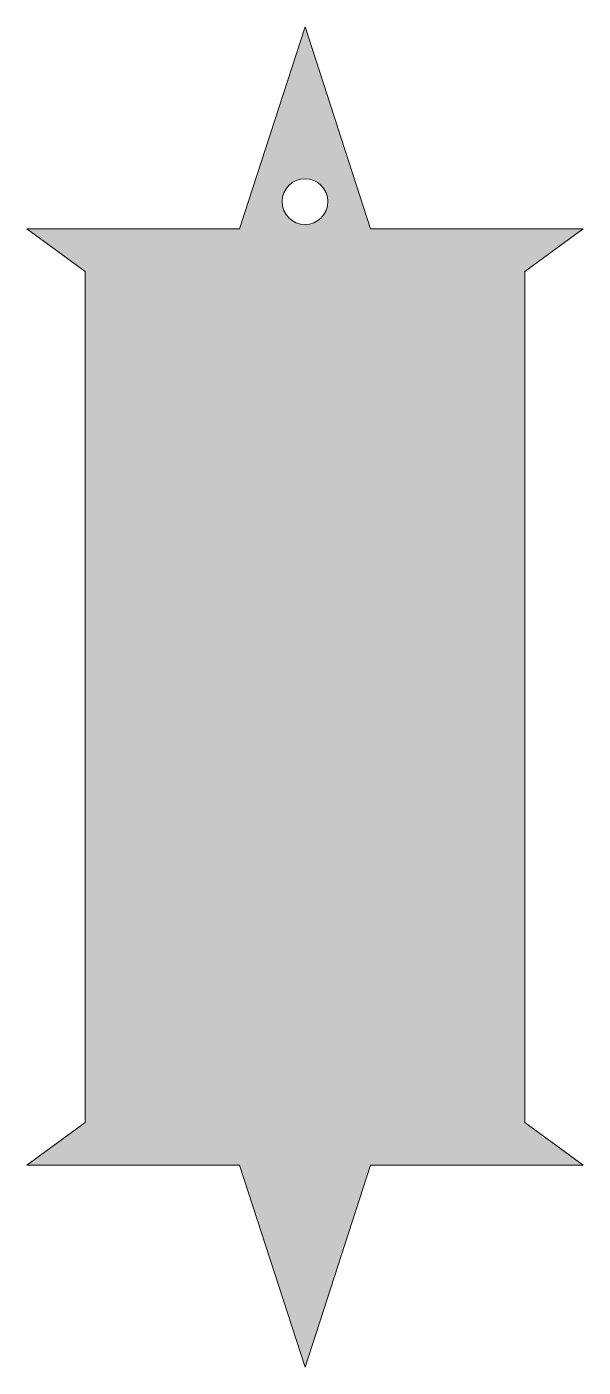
# Model space of a CAD drawing. Header units: centimetres. Extents: x 3.1 to 10.9, y -19.3 to -0.7.
import ezdxf

# ---------------------------------------------------------------- set-up
doc = ezdxf.new("R2010")
doc.units = ezdxf.units.CM
doc.header["$MEASUREMENT"] = 0
doc.layers.add('Layer 1', color=7, linetype='Continuous')

msp = doc.modelspace()

# ---------------------------------------------------------------- hatches: boundary and pattern name
at = {"layer": 'Layer 1', "true_color": 0xf1ceac}
h = msp.add_hatch(color=31, dxfattribs=at)
h.dxf.hatch_style = 2
h.paths.add_polyline_path([(10.039, -4.095), (10.85, -3.505), (7.897, -3.505), (6.985, -0.697), (6.073, -3.505), (3.12, -3.505), (3.931, -4.095), (3.931, -15.92), (3.12, -16.51), (6.073, -16.51), (6.985, -19.318), (7.897, -16.51), (10.85, -16.51), (10.039, -15.92)])
edge = h.paths.add_edge_path()
edge.add_spline(control_points=[(6.985, -2.807), (7.16, -2.807), (7.303, -2.949), (7.303, -3.125), (7.303, -3.301), (7.16, -3.443), (6.985, -3.443), (6.809, -3.443), (6.667, -3.301), (6.667, -3.125), (6.667, -2.949), (6.809, -2.807), (6.985, -2.807)], knot_values=[0, 0, 0, 0, 1, 1, 1, 2, 2, 2, 3, 3, 3, 4, 4, 4, 4], degree=3, periodic=1)

# ---------------------------------------------------------------- linework, layer by layer
at = {"layer": 'Layer 1', "lineweight": 0}
msp.add_lwpolyline([(10.039, -4.095), (10.85, -3.505), (7.897, -3.505), (6.985, -0.697), (6.073, -3.505), (3.12, -3.505), (3.931, -4.095), (3.931, -15.92), (3.12, -16.51), (6.073, -16.51), (6.985, -19.318), (7.897, -16.51), (10.85, -16.51), (10.039, -15.92), (10.039, -4.095)], dxfattribs=at)
msp.add_open_spline([(6.985, -2.807), (7.16, -2.807), (7.303, -2.949), (7.303, -3.125), (7.303, -3.301), (7.16, -3.443), (6.985, -3.443), (6.809, -3.443), (6.667, -3.301), (6.667, -3.125), (6.667, -2.949), (6.809, -2.807), (6.985, -2.807)], degree=3, knots=[0, 0, 0, 0, 1, 1, 1, 2, 2, 2, 3, 3, 3, 4, 4, 4, 4], dxfattribs=at)

doc.saveas('drawing.dxf')
